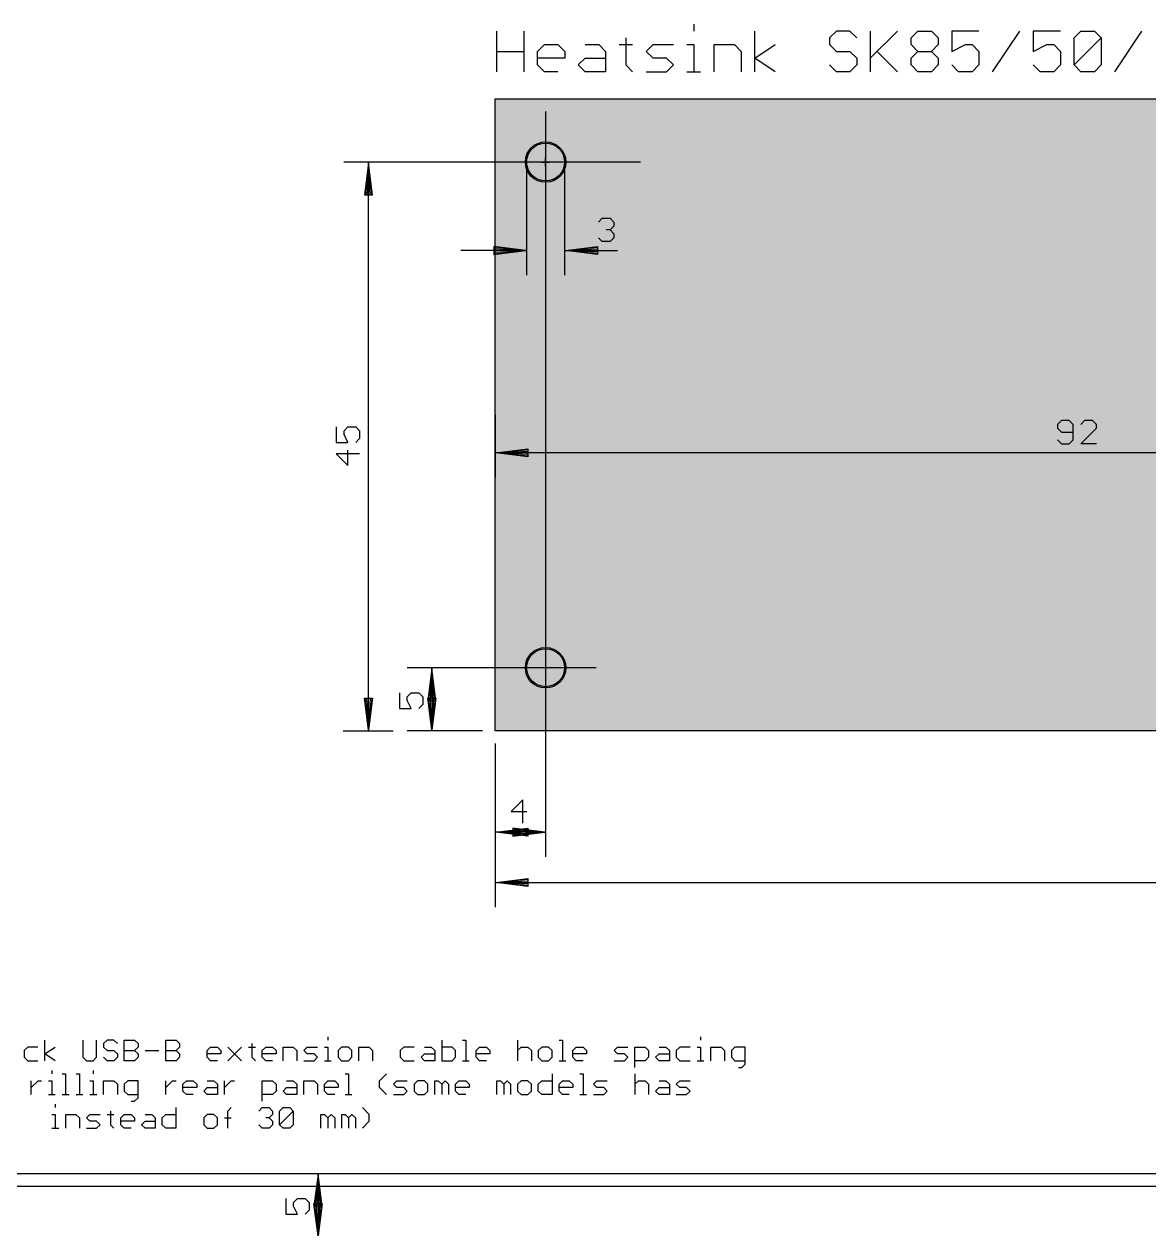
# Model space of a CAD drawing. Extents: x -29 to 390, y -517 to 219.
# Drawn here: x 112.8 to 201.7, y 110.1 to 205.9 of the extents above; entities that cross this region are included whole.
import ezdxf

# ---------------------------------------------------------------- set-up
doc = ezdxf.new("R2010")
doc.units = 0
for name, color, linetype in [('111', 253, 'CONTINUOUS'), ('20', 4, 'CONTINUOUS'), ('29', 2, 'CONTINUOUS'), ('30', 253, 'CONTINUOUS'), ('47', 2, 'CONTINUOUS')]:
    doc.layers.add(name, color=color, linetype=linetype)

# ---------------------------------------------------------------- blocks, each defined once
blk = doc.blocks.new('RECT')
blk.add_solid([(-0.5, -0.5), (0.5, -0.5), (-0.5, 0.5), (0.5, 0.5)])

msp = doc.modelspace()

# ---------------------------------------------------------------- linework, layer by layer
at = {"layer": '111'}
for p, q in [((150.1397, 202.1397), (150.1397, 205.3631)), ((152.2886, 205.3631), (152.2886, 202.1397)), ((165.7164, 205.9003), (165.7164, 205.3631)), ((170.5505, 202.1397), (170.5505, 205.3631)), ((176.9961, 205.3631), (176.4588, 204.8258)), ((178.0705, 205.3631), (176.9961, 205.3631)), ((178.6078, 204.8258), (178.0705, 205.3631)), ((179.6816, 205.3631), (179.6816, 202.1397)), ((179.6816, 203.2142), (181.8305, 205.3631)), ((182.9044, 204.8258), (183.4416, 205.3631)), ((183.4416, 205.3631), (184.516, 205.3631)), ((184.516, 205.3631), (185.0533, 204.8258)), ((188.276, 205.3631), (186.1271, 205.3631)), ((186.1271, 205.3631), (186.1271, 203.7514)), ((189.3499, 202.1397), (191.4988, 205.3631)), ((194.7215, 205.3631), (192.5726, 205.3631)), ((192.5726, 205.3631), (192.5726, 203.7514)), ((195.7954, 204.8258), (196.3326, 205.3631)), ((196.3326, 205.3631), (197.407, 205.3631)), ((197.407, 205.3631), (197.9443, 204.8258)), ((199.0181, 202.1397), (201.167, 205.3631)), ((153.3625, 203.7514), (153.8997, 204.2886)), ((153.8997, 204.2886), (154.9741, 204.2886)), ((154.9741, 204.2886), (155.5114, 203.7514)), ((157.1224, 204.2886), (158.1969, 204.2886)), ((158.1969, 204.2886), (158.7341, 203.7514)), ((159.808, 204.2886), (160.8824, 204.2886)), ((160.3452, 204.8258), (160.3452, 202.6769)), ((161.9565, 203.7514), (162.4937, 204.2886)), ((162.4937, 204.2886), (164.1054, 204.2886)), ((165.1792, 204.2886), (165.7164, 204.2886)), ((165.7164, 204.2886), (165.7164, 202.1397)), ((167.3277, 202.1397), (167.3277, 204.2886)), ((167.3277, 204.2886), (168.9394, 204.2886)), ((168.9394, 204.2886), (169.4766, 203.7514)), ((170.5505, 203.2142), (172.1621, 204.2886)), ((176.4588, 204.8258), (176.4588, 204.2886)), ((176.4588, 204.2886), (176.9961, 203.7514)), ((182.9044, 204.2886), (182.9044, 204.8258)), ((183.4416, 203.7514), (182.9044, 204.2886)), ((185.0533, 204.2886), (184.516, 203.7514)), ((185.0533, 204.8258), (185.0533, 204.2886)), ((186.1271, 203.7514), (187.2016, 204.2886)), ((187.2016, 204.2886), (187.7388, 204.2886)), ((187.7388, 204.2886), (188.276, 203.7514)), ((192.5726, 203.7514), (193.6471, 204.2886)), ((193.6471, 204.2886), (194.1843, 204.2886)), ((194.1843, 204.2886), (194.7215, 203.7514)), ((195.7954, 202.6769), (195.7954, 204.8258)), ((195.7954, 202.6769), (197.9443, 204.8258)), ((197.9443, 204.8258), (197.9443, 202.6769)), ((150.1397, 203.7514), (152.2886, 203.7514)), ((153.3625, 202.6769), (153.3625, 203.7514)), ((155.5114, 203.2142), (153.3625, 203.2142)), ((155.5114, 203.7514), (155.5114, 203.2142)), ((156.5852, 202.6769), (157.1224, 203.2142)), ((157.1224, 203.2142), (158.7341, 203.2142)), ((158.7341, 203.7514), (158.7341, 202.1397)), ((162.4937, 203.2142), (161.9565, 203.7514)), ((163.5681, 203.2142), (162.4937, 203.2142)), ((164.1054, 202.6769), (163.5681, 203.2142)), ((169.4766, 203.7514), (169.4766, 202.1397)), ((172.1621, 202.1397), (170.5505, 203.2142)), ((176.9961, 203.7514), (178.0705, 203.7514)), ((178.0705, 203.7514), (178.6078, 203.2142)), ((178.6078, 203.2142), (178.6078, 202.6769)), ((180.2188, 203.7514), (181.8305, 202.1397)), ((182.9044, 203.2142), (183.4416, 203.7514)), ((182.9044, 202.6769), (182.9044, 203.2142)), ((183.4416, 203.7514), (184.516, 203.7514)), ((184.516, 203.7514), (185.0533, 203.2142)), ((185.0533, 203.2142), (185.0533, 202.6769)), ((188.276, 203.7514), (188.276, 202.6769)), ((194.7215, 203.7514), (194.7215, 202.6769)), ((153.8997, 202.1397), (153.3625, 202.6769)), ((157.1224, 202.1397), (156.5852, 202.6769)), ((160.3452, 202.6769), (160.8824, 202.1397)), ((163.5681, 202.1397), (164.1054, 202.6769)), ((176.9961, 202.1397), (176.4588, 202.6769)), ((178.6078, 202.6769), (178.0705, 202.1397)), ((183.4416, 202.1397), (182.9044, 202.6769)), ((185.0533, 202.6769), (184.516, 202.1397)), ((186.6643, 202.1397), (186.1271, 202.6769)), ((188.276, 202.6769), (187.7388, 202.1397)), ((193.1098, 202.1397), (192.5726, 202.6769)), ((194.7215, 202.6769), (194.1843, 202.1397)), ((196.3326, 202.1397), (195.7954, 202.6769)), ((197.9443, 202.6769), (197.407, 202.1397)), ((154.9741, 202.1397), (153.8997, 202.1397)), ((158.7341, 202.1397), (157.1224, 202.1397)), ((161.9565, 202.1397), (163.5681, 202.1397)), ((165.1792, 202.1397), (166.2537, 202.1397)), ((178.0705, 202.1397), (176.9961, 202.1397)), ((184.516, 202.1397), (183.4416, 202.1397)), ((187.7388, 202.1397), (186.6643, 202.1397)), ((194.1843, 202.1397), (193.1098, 202.1397)), ((197.407, 202.1397), (196.3326, 202.1397)), ((150, 200), (310, 200)), ((150, 150), (150, 200)), ((310, 150), (150, 150))]:
    msp.add_line(p, q, dxfattribs=at)
at = {"layer": '20'}
for p, q in [((136.7777, 125.8084), (136.7777, 125.5372)), ((166.2465, 125.8084), (166.2465, 125.5372)), ((113.039, 124.9949), (112.7678, 124.7237)), ((112.7678, 124.7237), (112.7678, 124.1814)), ((113.8525, 124.9949), (113.039, 124.9949)), ((114.4049, 123.9102), (114.4049, 125.5372)), ((114.4049, 124.4525), (115.2184, 124.9949)), ((117.4064, 125.5372), (117.4064, 124.1814)), ((118.4911, 124.1814), (118.4911, 125.5372)), ((119.3147, 125.5372), (119.0436, 125.266)), ((119.0436, 125.266), (119.0436, 124.9949)), ((119.0436, 124.9949), (119.3147, 124.7237)), ((119.8571, 125.5372), (119.3147, 125.5372)), ((119.3147, 124.7237), (119.8571, 124.7237)), ((120.1282, 125.266), (119.8571, 125.5372)), ((119.8571, 124.7237), (120.1282, 124.4525)), ((120.6807, 123.9102), (120.6807, 125.5372)), ((120.6807, 125.5372), (121.4942, 125.5372)), ((120.6807, 124.7237), (121.4942, 124.7237)), ((121.4942, 125.5372), (121.7654, 125.266)), ((121.7654, 124.9949), (121.4942, 124.7237)), ((121.4942, 124.7237), (121.7654, 124.4525)), ((121.7654, 125.266), (121.7654, 124.9949)), ((122.3179, 124.7237), (123.4025, 124.7237)), ((123.955, 123.9102), (123.955, 125.5372)), ((123.955, 125.5372), (124.7685, 125.5372)), ((123.955, 124.7237), (124.7685, 124.7237)), ((124.7685, 125.5372), (125.0397, 125.266)), ((125.0397, 124.9949), (124.7685, 124.7237)), ((124.7685, 124.7237), (125.0397, 124.4525)), ((125.0397, 125.266), (125.0397, 124.9949)), ((127.2293, 124.7237), (127.5005, 124.9949)), ((127.2293, 124.1814), (127.2293, 124.7237)), ((127.5005, 124.9949), (128.0428, 124.9949)), ((128.0428, 124.9949), (128.314, 124.7237)), ((128.314, 124.7237), (128.314, 124.4525)), ((128.8665, 124.9949), (129.9512, 123.9102)), ((128.8665, 123.9102), (129.9512, 124.9949)), ((130.5037, 124.9949), (131.046, 124.9949)), ((130.7748, 125.266), (130.7748, 124.1814)), ((131.5951, 124.7237), (131.8663, 124.9949)), ((131.5951, 124.1814), (131.5951, 124.7237)), ((131.8663, 124.9949), (132.4086, 124.9949)), ((132.4086, 124.9949), (132.6798, 124.7237)), ((132.6798, 124.7237), (132.6798, 124.4525)), ((133.2322, 123.9102), (133.2322, 124.9949)), ((133.2322, 124.9949), (134.0457, 124.9949)), ((134.0457, 124.9949), (134.3169, 124.7237)), ((134.3169, 124.7237), (134.3169, 123.9102)), ((134.8694, 124.7237), (135.1406, 124.9949)), ((135.1406, 124.4525), (134.8694, 124.7237)), ((135.1406, 124.9949), (135.9541, 124.9949)), ((136.5066, 124.9949), (136.7777, 124.9949)), ((136.7777, 124.9949), (136.7777, 123.9102)), ((137.8692, 124.9949), (137.598, 124.7237)), ((137.598, 124.7237), (137.598, 124.1814)), ((138.4115, 124.9949), (137.8692, 124.9949)), ((138.6827, 124.7237), (138.4115, 124.9949)), ((138.6827, 124.1814), (138.6827, 124.7237)), ((139.2352, 123.9102), (139.2352, 124.9949)), ((139.2352, 124.9949), (140.0486, 124.9949)), ((140.0486, 124.9949), (140.3198, 124.7237)), ((140.3198, 124.7237), (140.3198, 123.9102)), ((142.7806, 124.9949), (142.5095, 124.7237)), ((142.5095, 124.7237), (142.5095, 124.1814)), ((143.5941, 124.9949), (142.7806, 124.9949)), ((144.4178, 124.9949), (144.9601, 124.9949)), ((144.9601, 124.9949), (145.2313, 124.7237)), ((145.2313, 124.7237), (145.2313, 123.9102)), ((145.7838, 125.5372), (145.7838, 123.9102)), ((146.5973, 124.9949), (145.7838, 124.9949)), ((146.8684, 124.7237), (146.5973, 124.9949)), ((146.8684, 124.1814), (146.8684, 124.7237)), ((147.4209, 125.5372), (147.6921, 125.5372)), ((147.6921, 125.5372), (147.6921, 123.9102)), ((148.5124, 124.7237), (148.7835, 124.9949)), ((148.5124, 124.1814), (148.5124, 124.7237)), ((148.7835, 124.9949), (149.3259, 124.9949)), ((149.3259, 124.9949), (149.597, 124.7237)), ((149.597, 124.7237), (149.597, 124.4525)), ((151.7867, 125.5372), (151.7867, 123.9102)), ((151.7867, 124.7237), (152.0578, 124.9949)), ((152.0578, 124.9949), (152.6002, 124.9949)), ((152.6002, 124.9949), (152.8713, 124.7237)), ((152.8713, 124.7237), (152.8713, 123.9102)), ((153.695, 124.9949), (153.4238, 124.7237)), ((153.4238, 124.7237), (153.4238, 124.1814)), ((154.2373, 124.9949), (153.695, 124.9949)), ((154.5085, 124.7237), (154.2373, 124.9949)), ((154.5085, 124.1814), (154.5085, 124.7237)), ((155.061, 125.5372), (155.3322, 125.5372)), ((155.3322, 125.5372), (155.3322, 123.9102)), ((156.1524, 124.7237), (156.4236, 124.9949)), ((156.1524, 124.1814), (156.1524, 124.7237)), ((156.4236, 124.9949), (156.9659, 124.9949)), ((156.9659, 124.9949), (157.2371, 124.7237)), ((157.2371, 124.7237), (157.2371, 124.4525)), ((159.4267, 124.7237), (159.6979, 124.9949)), ((159.6979, 124.4525), (159.4267, 124.7237)), ((159.6979, 124.9949), (160.5114, 124.9949)), ((161.0639, 123.3679), (161.0639, 124.9949)), ((161.0639, 124.9949), (161.8774, 124.9949)), ((161.8774, 124.9949), (162.1486, 124.7237)), ((162.1486, 124.7237), (162.1486, 124.1814)), ((162.9722, 124.9949), (163.5146, 124.9949)), ((163.5146, 124.9949), (163.7857, 124.7237)), ((163.7857, 124.7237), (163.7857, 123.9102)), ((164.6094, 124.9949), (164.3382, 124.7237)), ((164.3382, 124.7237), (164.3382, 124.1814)), ((165.4229, 124.9949), (164.6094, 124.9949)), ((165.9754, 124.9949), (166.2465, 124.9949)), ((166.2465, 124.9949), (166.2465, 123.9102)), ((167.0668, 123.9102), (167.0668, 124.9949)), ((167.0668, 124.9949), (167.8803, 124.9949)), ((167.8803, 124.9949), (168.1515, 124.7237)), ((168.1515, 124.7237), (168.1515, 123.9102)), ((168.9751, 124.9949), (168.704, 124.7237)), ((168.704, 124.7237), (168.704, 124.1814)), ((169.7886, 124.9949), (168.9751, 124.9949)), ((169.7886, 123.639), (169.7886, 124.9949)), ((112.7678, 124.1814), (113.039, 123.9102)), ((113.039, 123.9102), (113.8525, 123.9102)), ((115.2184, 123.9102), (114.4049, 124.4525)), ((117.4064, 124.1814), (117.6776, 123.9102)), ((117.6776, 123.9102), (118.2199, 123.9102)), ((118.2199, 123.9102), (118.4911, 124.1814)), ((119.3147, 123.9102), (119.0436, 124.1814)), ((119.8571, 123.9102), (119.3147, 123.9102)), ((120.1282, 124.1814), (119.8571, 123.9102)), ((120.1282, 124.4525), (120.1282, 124.1814)), ((121.4942, 123.9102), (120.6807, 123.9102)), ((121.7654, 124.1814), (121.4942, 123.9102)), ((121.7654, 124.4525), (121.7654, 124.1814)), ((124.7685, 123.9102), (123.955, 123.9102)), ((125.0397, 124.1814), (124.7685, 123.9102)), ((125.0397, 124.4525), (125.0397, 124.1814)), ((128.314, 124.4525), (127.2293, 124.4525)), ((127.5005, 123.9102), (127.2293, 124.1814)), ((128.0428, 123.9102), (127.5005, 123.9102)), ((130.7748, 124.1814), (131.046, 123.9102)), ((132.6798, 124.4525), (131.5951, 124.4525)), ((131.8663, 123.9102), (131.5951, 124.1814)), ((132.4086, 123.9102), (131.8663, 123.9102)), ((134.8694, 123.9102), (135.6829, 123.9102)), ((135.6829, 124.4525), (135.1406, 124.4525)), ((135.9541, 124.1814), (135.6829, 124.4525)), ((135.6829, 123.9102), (135.9541, 124.1814)), ((136.5066, 123.9102), (137.0489, 123.9102)), ((137.598, 124.1814), (137.8692, 123.9102)), ((137.8692, 123.9102), (138.4115, 123.9102)), ((138.4115, 123.9102), (138.6827, 124.1814)), ((142.5095, 124.1814), (142.7806, 123.9102)), ((142.7806, 123.9102), (143.5941, 123.9102)), ((144.1466, 124.1814), (144.4178, 124.4525)), ((144.4178, 123.9102), (144.1466, 124.1814)), ((144.4178, 124.4525), (145.2313, 124.4525)), ((145.2313, 123.9102), (144.4178, 123.9102)), ((145.7838, 123.9102), (146.5973, 123.9102)), ((146.5973, 123.9102), (146.8684, 124.1814)), ((147.4209, 123.9102), (147.9633, 123.9102)), ((149.597, 124.4525), (148.5124, 124.4525)), ((148.7835, 123.9102), (148.5124, 124.1814)), ((149.3259, 123.9102), (148.7835, 123.9102)), ((153.4238, 124.1814), (153.695, 123.9102)), ((153.695, 123.9102), (154.2373, 123.9102)), ((154.2373, 123.9102), (154.5085, 124.1814)), ((155.061, 123.9102), (155.6033, 123.9102)), ((157.2371, 124.4525), (156.1524, 124.4525)), ((156.4236, 123.9102), (156.1524, 124.1814)), ((156.9659, 123.9102), (156.4236, 123.9102)), ((159.4267, 123.9102), (160.2402, 123.9102)), ((160.2402, 124.4525), (159.6979, 124.4525)), ((160.5114, 124.1814), (160.2402, 124.4525)), ((160.2402, 123.9102), (160.5114, 124.1814)), ((161.8774, 123.9102), (161.0639, 123.9102)), ((162.1486, 124.1814), (161.8774, 123.9102)), ((162.7011, 124.1814), (162.9722, 124.4525)), ((162.9722, 123.9102), (162.7011, 124.1814)), ((162.9722, 124.4525), (163.7857, 124.4525)), ((163.7857, 123.9102), (162.9722, 123.9102)), ((164.3382, 124.1814), (164.6094, 123.9102)), ((164.6094, 123.9102), (165.4229, 123.9102)), ((165.9754, 123.9102), (166.5177, 123.9102)), ((168.704, 124.1814), (168.9751, 123.9102)), ((168.9751, 123.9102), (169.7886, 123.9102)), ((169.5175, 123.3679), (169.7886, 123.639)), ((114.949, 123.1414), (114.949, 122.8702)), ((115.7692, 122.8702), (116.0404, 122.8702)), ((116.0404, 122.8702), (116.0404, 121.2432)), ((116.8607, 122.8702), (117.1318, 122.8702)), ((117.1318, 122.8702), (117.1318, 121.2432)), ((118.2233, 123.1414), (118.2233, 122.8702)), ((138.1437, 122.8702), (138.4149, 122.8702)), ((138.4149, 122.8702), (138.4149, 121.2432)), ((140.8723, 122.3279), (141.4146, 122.8702)), ((154.5085, 122.8702), (154.5085, 121.2432)), ((156.6982, 122.8702), (156.9693, 122.8702)), ((156.9693, 122.8702), (156.9693, 121.2432)), ((161.0639, 122.8702), (161.0639, 121.2432)), ((169.2463, 123.3679), (169.5175, 123.3679)), ((113.3135, 121.2432), (113.3135, 122.3279)), ((113.3135, 121.7855), (113.8558, 122.3279)), ((113.8558, 122.3279), (114.127, 122.3279)), ((114.6778, 122.3279), (114.949, 122.3279)), ((114.949, 122.3279), (114.949, 121.2432)), ((117.9521, 122.3279), (118.2233, 122.3279)), ((118.2233, 122.3279), (118.2233, 121.2432)), ((119.0436, 121.2432), (119.0436, 122.3279)), ((119.0436, 122.3279), (119.8571, 122.3279)), ((119.8571, 122.3279), (120.1282, 122.0567)), ((120.1282, 122.0567), (120.1282, 121.2432)), ((120.9519, 122.3279), (120.6807, 122.0567)), ((120.6807, 122.0567), (120.6807, 121.5144)), ((121.7654, 122.3279), (120.9519, 122.3279)), ((121.7654, 120.972), (121.7654, 122.3279)), ((123.955, 121.2432), (123.955, 122.3279)), ((123.955, 121.7855), (124.4974, 122.3279)), ((124.4974, 122.3279), (124.7685, 122.3279)), ((125.3193, 122.0567), (125.5905, 122.3279)), ((125.3193, 121.5144), (125.3193, 122.0567)), ((126.404, 121.7855), (125.3193, 121.7855)), ((125.5905, 122.3279), (126.1328, 122.3279)), ((126.1328, 122.3279), (126.404, 122.0567)), ((126.404, 122.0567), (126.404, 121.7855)), ((126.9565, 121.5144), (127.2276, 121.7855)), ((127.2276, 122.3279), (127.77, 122.3279)), ((127.2276, 121.7855), (128.0411, 121.7855)), ((127.77, 122.3279), (128.0411, 122.0567)), ((128.0411, 122.0567), (128.0411, 121.2432)), ((128.5936, 121.2432), (128.5936, 122.3279)), ((128.5936, 121.7855), (129.136, 122.3279)), ((129.136, 122.3279), (129.4071, 122.3279)), ((131.5951, 120.7009), (131.5951, 122.3279)), ((131.5951, 122.3279), (132.4086, 122.3279)), ((132.4086, 122.3279), (132.6798, 122.0567)), ((132.6798, 122.0567), (132.6798, 121.5144)), ((133.2322, 121.5144), (133.5034, 121.7855)), ((133.5034, 122.3279), (134.0457, 122.3279)), ((133.5034, 121.7855), (134.3169, 121.7855)), ((134.0457, 122.3279), (134.3169, 122.0567)), ((134.3169, 122.0567), (134.3169, 121.2432)), ((134.8694, 121.2432), (134.8694, 122.3279)), ((134.8694, 122.3279), (135.6829, 122.3279)), ((135.6829, 122.3279), (135.9541, 122.0567)), ((135.9541, 122.0567), (135.9541, 121.2432)), ((136.5066, 122.0567), (136.7777, 122.3279)), ((136.5066, 121.5144), (136.5066, 122.0567)), ((137.5912, 121.7855), (136.5066, 121.7855)), ((136.7777, 122.3279), (137.3201, 122.3279)), ((137.3201, 122.3279), (137.5912, 122.0567)), ((137.5912, 122.0567), (137.5912, 121.7855)), ((140.8723, 121.7855), (140.8723, 122.3279)), ((141.4146, 121.2432), (140.8723, 121.7855)), ((141.9637, 122.0567), (142.2349, 122.3279)), ((142.2349, 121.7855), (141.9637, 122.0567)), ((142.2349, 122.3279), (143.0484, 122.3279)), ((142.7772, 121.7855), (142.2349, 121.7855)), ((143.0484, 121.5144), (142.7772, 121.7855)), ((143.8721, 122.3279), (143.6009, 122.0567)), ((143.6009, 122.0567), (143.6009, 121.5144)), ((144.4144, 122.3279), (143.8721, 122.3279)), ((144.6856, 122.0567), (144.4144, 122.3279)), ((144.6856, 121.5144), (144.6856, 122.0567)), ((145.2381, 121.2432), (145.2381, 122.3279)), ((145.2381, 122.3279), (145.5092, 122.3279)), ((145.5092, 122.3279), (145.7804, 122.0567)), ((145.7804, 122.0567), (146.0516, 122.3279)), ((145.7804, 122.0567), (145.7804, 121.2432)), ((146.0516, 122.3279), (146.3227, 122.0567)), ((146.3227, 122.0567), (146.3227, 121.2432)), ((146.8752, 122.0567), (147.1464, 122.3279)), ((146.8752, 121.5144), (146.8752, 122.0567)), ((147.9599, 121.7855), (146.8752, 121.7855)), ((147.1464, 122.3279), (147.6887, 122.3279)), ((147.6887, 122.3279), (147.9599, 122.0567)), ((147.9599, 122.0567), (147.9599, 121.7855)), ((150.1495, 121.2432), (150.1495, 122.3279)), ((150.1495, 122.3279), (150.4207, 122.3279)), ((150.4207, 122.3279), (150.6919, 122.0567)), ((150.6919, 122.0567), (150.963, 122.3279)), ((150.6919, 122.0567), (150.6919, 121.2432)), ((150.963, 122.3279), (151.2342, 122.0567)), ((151.2342, 122.0567), (151.2342, 121.2432)), ((152.0578, 122.3279), (151.7867, 122.0567)), ((151.7867, 122.0567), (151.7867, 121.5144)), ((152.6002, 122.3279), (152.0578, 122.3279)), ((152.8713, 122.0567), (152.6002, 122.3279)), ((152.8713, 121.5144), (152.8713, 122.0567)), ((153.4238, 122.0567), (153.695, 122.3279)), ((153.4238, 121.5144), (153.4238, 122.0567)), ((153.695, 122.3279), (154.5085, 122.3279)), ((155.061, 122.0567), (155.3322, 122.3279)), ((155.061, 121.5144), (155.061, 122.0567)), ((156.1457, 121.7855), (155.061, 121.7855)), ((155.3322, 122.3279), (155.8745, 122.3279)), ((155.8745, 122.3279), (156.1457, 122.0567)), ((156.1457, 122.0567), (156.1457, 121.7855)), ((157.7896, 122.0567), (158.0608, 122.3279)), ((158.0608, 121.7855), (157.7896, 122.0567)), ((158.0608, 122.3279), (158.8743, 122.3279)), ((158.6031, 121.7855), (158.0608, 121.7855)), ((158.8743, 121.5144), (158.6031, 121.7855)), ((161.0639, 122.0567), (161.3351, 122.3279)), ((161.3351, 122.3279), (161.8774, 122.3279)), ((161.8774, 122.3279), (162.1486, 122.0567)), ((162.1486, 122.0567), (162.1486, 121.2432)), ((162.7011, 121.5144), (162.9722, 121.7855)), ((162.9722, 122.3279), (163.5146, 122.3279)), ((162.9722, 121.7855), (163.7857, 121.7855)), ((163.5146, 122.3279), (163.7857, 122.0567)), ((163.7857, 122.0567), (163.7857, 121.2432)), ((164.3382, 122.0567), (164.6094, 122.3279)), ((164.6094, 121.7855), (164.3382, 122.0567)), ((164.6094, 122.3279), (165.4229, 122.3279)), ((165.1517, 121.7855), (164.6094, 121.7855)), ((165.4229, 121.5144), (165.1517, 121.7855)), ((114.6778, 121.2432), (115.2201, 121.2432)), ((115.7692, 121.2432), (116.3116, 121.2432)), ((116.8607, 121.2432), (117.403, 121.2432)), ((117.9521, 121.2432), (118.4945, 121.2432)), ((120.6807, 121.5144), (120.9519, 121.2432)), ((120.9519, 121.2432), (121.7654, 121.2432)), ((121.4942, 120.7009), (121.7654, 120.972)), ((125.5905, 121.2432), (125.3193, 121.5144)), ((126.1328, 121.2432), (125.5905, 121.2432)), ((127.2276, 121.2432), (126.9565, 121.5144)), ((128.0411, 121.2432), (127.2276, 121.2432)), ((132.4086, 121.2432), (131.5951, 121.2432)), ((132.6798, 121.5144), (132.4086, 121.2432)), ((133.5034, 121.2432), (133.2322, 121.5144)), ((134.3169, 121.2432), (133.5034, 121.2432)), ((136.7777, 121.2432), (136.5066, 121.5144)), ((137.3201, 121.2432), (136.7777, 121.2432)), ((138.1437, 121.2432), (138.686, 121.2432)), ((141.9637, 121.2432), (142.7772, 121.2432)), ((142.7772, 121.2432), (143.0484, 121.5144)), ((143.6009, 121.5144), (143.8721, 121.2432)), ((143.8721, 121.2432), (144.4144, 121.2432)), ((144.4144, 121.2432), (144.6856, 121.5144)), ((147.1464, 121.2432), (146.8752, 121.5144)), ((147.6887, 121.2432), (147.1464, 121.2432)), ((151.7867, 121.5144), (152.0578, 121.2432)), ((152.0578, 121.2432), (152.6002, 121.2432)), ((152.6002, 121.2432), (152.8713, 121.5144)), ((153.695, 121.2432), (153.4238, 121.5144)), ((154.5085, 121.2432), (153.695, 121.2432)), ((155.3322, 121.2432), (155.061, 121.5144)), ((155.8745, 121.2432), (155.3322, 121.2432)), ((156.6982, 121.2432), (157.2405, 121.2432)), ((157.7896, 121.2432), (158.6031, 121.2432)), ((158.6031, 121.2432), (158.8743, 121.5144)), ((162.9722, 121.2432), (162.7011, 121.5144)), ((163.7857, 121.2432), (162.9722, 121.2432)), ((164.3382, 121.2432), (165.1517, 121.2432)), ((165.1517, 121.2432), (165.4229, 121.5144)), ((115.2218, 120.4744), (115.2218, 120.2032)), ((119.5876, 119.932), (119.5876, 118.8474)), ((121.223, 120.7009), (121.4942, 120.7009)), ((124.7668, 120.2032), (124.7668, 118.5762)), ((128.8648, 119.932), (129.136, 120.2032)), ((128.8648, 118.5762), (128.8648, 119.932)), ((131.3222, 119.932), (131.5934, 120.2032)), ((131.5934, 120.2032), (132.1357, 120.2032)), ((132.1357, 120.2032), (132.4069, 119.932)), ((132.4069, 119.932), (132.4069, 119.6609)), ((132.9594, 119.932), (133.2305, 120.2032)), ((132.9594, 118.8474), (132.9594, 119.932)), ((132.9594, 118.8474), (134.044, 119.932)), ((133.2305, 120.2032), (133.7729, 120.2032)), ((133.7729, 120.2032), (134.044, 119.932)), ((134.044, 119.932), (134.044, 118.8474)), ((140.0503, 119.6609), (139.508, 120.2032)), ((114.9507, 119.6609), (115.2218, 119.6609)), ((115.2218, 119.6609), (115.2218, 118.5762)), ((116.0421, 118.5762), (116.0421, 119.6609)), ((116.0421, 119.6609), (116.8556, 119.6609)), ((116.8556, 119.6609), (117.1268, 119.3897)), ((117.1268, 119.3897), (117.1268, 118.5762)), ((117.6793, 119.3897), (117.9504, 119.6609)), ((117.9504, 119.1185), (117.6793, 119.3897)), ((117.9504, 119.6609), (118.7639, 119.6609)), ((118.4928, 119.1185), (117.9504, 119.1185)), ((118.7639, 118.8474), (118.4928, 119.1185)), ((118.4928, 118.5762), (118.7639, 118.8474)), ((119.3164, 119.6609), (119.8587, 119.6609)), ((119.5876, 118.8474), (119.8587, 118.5762)), ((120.4079, 119.3897), (120.679, 119.6609)), ((120.4079, 118.8474), (120.4079, 119.3897)), ((121.4925, 119.1185), (120.4079, 119.1185)), ((120.679, 118.5762), (120.4079, 118.8474)), ((120.679, 119.6609), (121.2214, 119.6609)), ((121.2214, 119.6609), (121.4925, 119.3897)), ((121.4925, 119.3897), (121.4925, 119.1185)), ((122.045, 118.8474), (122.3162, 119.1185)), ((122.3162, 118.5762), (122.045, 118.8474)), ((122.3162, 119.6609), (122.8585, 119.6609)), ((122.3162, 119.1185), (123.1297, 119.1185)), ((122.8585, 119.6609), (123.1297, 119.3897)), ((123.1297, 119.3897), (123.1297, 118.5762)), ((123.6822, 119.3897), (123.9533, 119.6609)), ((123.6822, 118.8474), (123.6822, 119.3897)), ((123.9533, 118.5762), (123.6822, 118.8474)), ((123.9533, 119.6609), (124.7668, 119.6609)), ((127.2276, 119.6609), (126.9565, 119.3897)), ((126.9565, 119.3897), (126.9565, 118.8474)), ((126.9565, 118.8474), (127.2276, 118.5762)), ((127.77, 119.6609), (127.2276, 119.6609)), ((128.0411, 119.3897), (127.77, 119.6609)), ((127.77, 118.5762), (128.0411, 118.8474)), ((128.0411, 118.8474), (128.0411, 119.3897)), ((128.5936, 119.3897), (129.136, 119.3897)), ((131.5934, 118.5762), (131.3222, 118.8474)), ((132.1357, 119.3897), (131.8646, 119.3897)), ((132.4069, 119.6609), (132.1357, 119.3897)), ((132.1357, 119.3897), (132.4069, 119.1185)), ((132.4069, 118.8474), (132.1357, 118.5762)), ((132.4069, 119.1185), (132.4069, 118.8474)), ((133.2305, 118.5762), (132.9594, 118.8474)), ((134.044, 118.8474), (133.7729, 118.5762)), ((136.2337, 118.5762), (136.2337, 119.6609)), ((136.2337, 119.6609), (136.5049, 119.6609)), ((136.5049, 119.6609), (136.776, 119.3897)), ((136.776, 119.3897), (137.0472, 119.6609)), ((136.776, 119.3897), (136.776, 118.5762)), ((137.0472, 119.6609), (137.3184, 119.3897)), ((137.3184, 119.3897), (137.3184, 118.5762)), ((137.8709, 118.5762), (137.8709, 119.6609)), ((137.8709, 119.6609), (138.142, 119.6609)), ((138.142, 119.6609), (138.4132, 119.3897)), ((138.4132, 119.3897), (138.6843, 119.6609)), ((138.4132, 119.3897), (138.4132, 118.5762)), ((138.6843, 119.6609), (138.9555, 119.3897)), ((138.9555, 119.3897), (138.9555, 118.5762)), ((139.508, 118.5762), (140.0503, 119.1185)), ((140.0503, 119.1185), (140.0503, 119.6609)), ((114.9507, 118.5762), (115.493, 118.5762)), ((117.6793, 118.5762), (118.4928, 118.5762)), ((121.2214, 118.5762), (120.679, 118.5762)), ((123.1297, 118.5762), (122.3162, 118.5762)), ((124.7668, 118.5762), (123.9533, 118.5762)), ((127.2276, 118.5762), (127.77, 118.5762)), ((132.1357, 118.5762), (131.5934, 118.5762)), ((133.7729, 118.5762), (133.2305, 118.5762)), ((0, 115), (320, 115)), ((0, 114), (320, 114))]:
    msp.add_line(p, q, dxfattribs=at)
for centre in [(154, 195), (154, 155)]:
    msp.add_circle(centre, 1.5, dxfattribs=at)
at = {"layer": '29'}
for centre in [(154, 195), (154, 155)]:
    msp.add_circle(centre, 1.6016, dxfattribs=at)
at = {"layer": '30'}
for centre in [(154, 195), (154, 155)]:
    msp.add_circle(centre, 1.6016, dxfattribs=at)
at = {"layer": '47'}
for p, q in [((154, 199), (154, 140.05)), ((161.5, 195), (138.05, 195)), ((140, 194.935), (139.6808, 192.4)), ((140, 194.935), (139.74, 192.4)), ((140, 194.935), (139.87, 192.4)), ((140, 150.065), (140, 194.935)), ((140.3192, 192.4), (140, 194.935)), ((140.13, 192.4), (140, 194.935)), ((140.26, 192.4), (140, 194.935)), ((152.5, 195), (152.5, 186.05)), ((153.6808, 195), (154.3192, 195)), ((154, 194.6808), (154, 195.3192)), ((155.5, 195), (155.5, 186.05)), ((139.6808, 192.4), (140.3192, 192.4)), ((158.1762, 190.2472), (158.4844, 190.5554)), ((158.4844, 190.5554), (159.1008, 190.5554)), ((159.1008, 190.5554), (159.409, 190.2472)), ((159.409, 189.939), (159.1008, 189.6308)), ((159.409, 190.2472), (159.409, 189.939)), ((158.4844, 188.7062), (158.1762, 189.0144)), ((159.1008, 189.6308), (158.7926, 189.6308)), ((159.1008, 189.6308), (159.409, 189.3226)), ((159.409, 189.0144), (159.1008, 188.7062)), ((159.409, 189.3226), (159.409, 189.0144)), ((152.435, 188), (147.3, 188)), ((152.435, 188), (149.9, 188.3192)), ((149.9, 188.3192), (149.9, 187.6808)), ((152.435, 188), (149.9, 188.26)), ((152.435, 188), (149.9, 188.13)), ((149.9, 187.6808), (152.435, 188)), ((149.9, 187.87), (152.435, 188)), ((149.9, 187.74), (152.435, 188)), ((155.565, 188), (158.1, 188.3192)), ((155.565, 188), (158.1, 188.26)), ((155.565, 188), (158.1, 188.13)), ((155.565, 188), (159.6888, 188)), ((158.1, 187.6808), (155.565, 188)), ((158.1, 187.87), (155.565, 188)), ((158.1, 187.74), (155.565, 188)), ((158.1, 188.3192), (158.1, 187.6808)), ((159.1008, 188.7062), (158.4844, 188.7062)), ((150, 175), (150, 170.05)), ((194.7911, 174.5554), (194.4829, 174.2472)), ((195.4075, 174.5554), (194.7911, 174.5554)), ((195.7157, 174.2472), (195.4075, 174.5554)), ((196.6327, 174.5554), (196.3245, 174.2472)), ((197.2491, 174.5554), (196.6327, 174.5554)), ((197.5573, 174.2472), (197.2491, 174.5554)), ((137.4446, 174.0573), (137.4446, 172.8245)), ((138.061, 173.7491), (138.3692, 174.0573)), ((138.061, 173.4409), (138.061, 173.7491)), ((138.3692, 174.0573), (138.9856, 174.0573)), ((138.9856, 174.0573), (139.2938, 173.7491)), ((139.2938, 173.7491), (139.2938, 173.1327)), ((194.4829, 174.2472), (194.4829, 173.939)), ((194.4829, 173.939), (194.7911, 173.6308)), ((194.7911, 173.6308), (195.7157, 173.6308)), ((195.7157, 173.0144), (195.7157, 174.2472)), ((196.3245, 172.7062), (197.5573, 173.939)), ((197.5573, 173.939), (197.5573, 174.2472)), ((137.4446, 172.8245), (138.3692, 172.8245)), ((138.3692, 172.8245), (138.061, 173.4409)), ((139.2938, 173.1327), (138.9856, 172.8245)), ((194.4829, 173.0144), (194.7911, 172.7062)), ((194.7911, 172.7062), (195.4075, 172.7062)), ((195.4075, 172.7062), (195.7157, 173.0144)), ((197.5573, 172.7062), (196.3245, 172.7062)), ((139.2938, 171.9075), (137.4446, 171.9075)), ((137.4446, 171.9075), (138.3692, 170.9829)), ((138.3692, 170.9829), (138.3692, 172.2157)), ((150.065, 172), (152.6, 172.3192)), ((150.065, 172), (152.6, 172.26)), ((150.065, 172), (152.6, 172.13)), ((241.935, 172), (150.065, 172)), ((152.6, 171.6808), (150.065, 172)), ((152.6, 171.87), (150.065, 172)), ((152.6, 171.74), (150.065, 172)), ((152.6, 172.3192), (152.6, 171.6808)), ((158, 155), (143.05, 155)), ((145, 154.935), (144.6808, 152.4)), ((145, 154.935), (144.74, 152.4)), ((145, 154.935), (144.87, 152.4)), ((145, 154.935), (145, 150.065)), ((145.3192, 152.4), (145, 154.935)), ((145.13, 152.4), (145, 154.935)), ((145.26, 152.4), (145, 154.935)), ((140, 150.065), (139.6808, 152.6)), ((139.6808, 152.6), (140.3192, 152.6)), ((140, 150.065), (139.74, 152.6)), ((140, 150.065), (139.87, 152.6)), ((140.3192, 152.6), (140, 150.065)), ((140.13, 152.6), (140, 150.065)), ((140.26, 152.6), (140, 150.065)), ((142.4446, 153.0146), (142.4446, 151.7818)), ((143.061, 152.7064), (143.3692, 153.0146)), ((143.061, 152.3982), (143.061, 152.7064)), ((143.3692, 151.7818), (143.061, 152.3982)), ((143.3692, 153.0146), (143.9856, 153.0146)), ((143.9856, 153.0146), (144.2938, 152.7064)), ((144.2938, 152.7064), (144.2938, 152.09)), ((145, 150.065), (144.6808, 152.6)), ((144.6808, 152.6), (145.3192, 152.6)), ((144.6808, 152.4), (145.3192, 152.4)), ((145, 150.065), (144.74, 152.6)), ((145, 150.065), (144.87, 152.6)), ((145.3192, 152.6), (145, 150.065)), ((145.13, 152.6), (145, 150.065)), ((145.26, 152.6), (145, 150.065)), ((142.4446, 151.7818), (143.3692, 151.7818)), ((144.2938, 152.09), (143.9856, 151.7818)), ((138, 150), (141.95, 150)), ((149, 150), (143.05, 150)), ((150, 149), (150, 140.05)), ((152.2064, 144.5554), (151.2818, 143.6308)), ((152.2064, 142.7062), (152.2064, 144.5554)), ((151.2818, 143.6308), (152.5146, 143.6308)), ((150.065, 142), (152.6, 142.3192)), ((150.065, 142), (152.6, 142.26)), ((150.065, 142), (152.6, 142.13)), ((153.935, 142), (150.065, 142)), ((152.6, 141.6808), (150.065, 142)), ((152.6, 141.87), (150.065, 142)), ((152.6, 141.74), (150.065, 142)), ((153.935, 142), (151.4, 142.3192)), ((151.4, 142.3192), (151.4, 141.6808)), ((153.935, 142), (151.4, 142.26)), ((153.935, 142), (151.4, 142.13)), ((151.4, 141.6808), (153.935, 142)), ((151.4, 141.87), (153.935, 142)), ((151.4, 141.74), (153.935, 142)), ((152.6, 142.3192), (152.6, 141.6808)), ((150, 141), (150, 136.05)), ((150.065, 138), (152.6, 138.3192)), ((150.065, 138), (152.6, 138.26)), ((150.065, 138), (152.6, 138.13)), ((152.6, 138.3192), (152.6, 137.6808)), ((150.065, 138), (309.935, 138)), ((152.6, 137.6808), (150.065, 138)), ((152.6, 137.87), (150.065, 138)), ((152.6, 137.74), (150.065, 138)), ((130, 115), (137.95, 115)), ((136, 114.935), (135.6808, 112.4)), ((136, 114.935), (135.74, 112.4)), ((136, 114.935), (135.87, 112.4)), ((136, 114.935), (136, 110.065)), ((136.3192, 112.4), (136, 114.935)), ((136.13, 112.4), (136, 114.935)), ((136.26, 112.4), (136, 114.935)), ((133.4446, 113.0146), (133.4446, 111.7818)), ((134.061, 112.7064), (134.3692, 113.0146)), ((134.061, 112.3982), (134.061, 112.7064)), ((134.3692, 111.7818), (134.061, 112.3982)), ((134.3692, 113.0146), (134.9856, 113.0146)), ((134.9856, 113.0146), (135.2938, 112.7064)), ((135.2938, 112.7064), (135.2938, 112.09)), ((136, 110.065), (135.6808, 112.6)), ((135.6808, 112.6), (136.3192, 112.6)), ((135.6808, 112.4), (136.3192, 112.4)), ((136, 110.065), (135.74, 112.6)), ((136, 110.065), (135.87, 112.6)), ((136.3192, 112.6), (136, 110.065)), ((136.13, 112.6), (136, 110.065)), ((136.26, 112.6), (136, 110.065)), ((133.4446, 111.7818), (134.3692, 111.7818)), ((135.2938, 112.09), (134.9856, 111.7818))]:
    msp.add_line(p, q, dxfattribs=at)

# ---------------------------------------------------------------- block references
at = {"layer": '111', "xscale": 160, "yscale": 50}
msp.add_blockref('RECT', (230, 175), dxfattribs=at)

doc.saveas('drawing.dxf')
